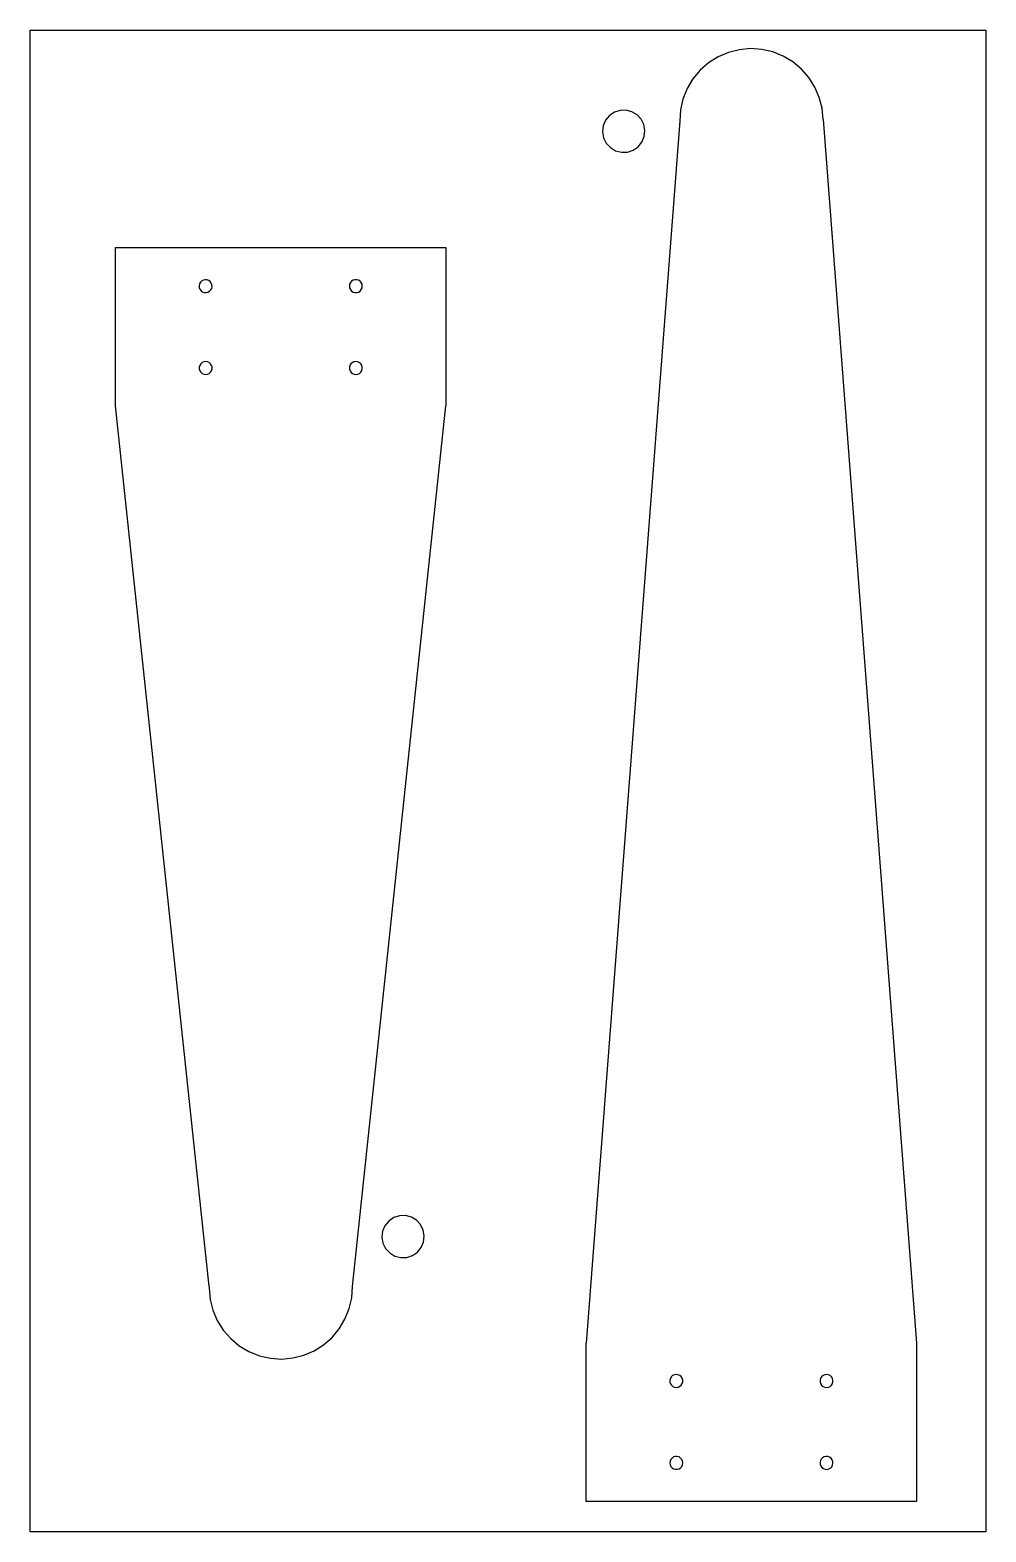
# Model space of a CAD drawing. Extents: x -91 to 49, y -96 to 124.
import ezdxf

# ---------------------------------------------------------------- set-up
doc = ezdxf.new("R2010")
doc.units = 0
doc.layers.get('0').update_dxf_attribs({"linetype": 'CONTINUOUS'})

msp = doc.modelspace()

# ---------------------------------------------------------------- linework, layer by layer
for p, q in [((-90.73, -96.23), (-90.73, 123.77)), ((-90.73, 123.77), (49.27, 123.77)), ((49.27, 123.77), (49.27, -96.23)), ((14.8, 121.04), (13.16, 120.89)), ((16.44, 120.93), (14.8, 121.04)), ((8.65, 118.96), (7.41, 117.87)), ((10.05, 119.83), (8.65, 118.96)), ((11.56, 120.48), (10.05, 119.83)), ((13.16, 120.89), (11.56, 120.48)), ((18.05, 120.56), (16.44, 120.93)), ((19.58, 119.95), (18.05, 120.56)), ((21, 119.1), (19.58, 119.95)), ((22.26, 118.05), (21, 119.1)), ((6.36, 116.61), (5.51, 115.19)), ((7.41, 117.87), (6.36, 116.61)), ((23.35, 116.81), (22.26, 118.05)), ((24.22, 115.41), (23.35, 116.81)), ((5.51, 115.19), (4.9, 113.66)), ((24.87, 113.9), (24.22, 115.41)), ((4.9, 113.66), (4.53, 112.06)), ((25.27, 112.3), (24.87, 113.9)), ((25.42, 110.66), (25.27, 112.3)), ((4.42, 110.41), (-9.28, -68.56)), ((-6.43, 110.55), (-6.77, 109.73)), ((-5.87, 111.23), (-6.43, 110.55)), ((-5.14, 111.73), (-5.87, 111.23)), ((-4.3, 112), (-5.14, 111.73)), ((-3.42, 112.03), (-4.3, 112)), ((-2.57, 111.8), (-3.42, 112.03)), ((-1.81, 111.35), (-2.57, 111.8)), ((-1.21, 110.7), (-1.81, 111.35)), ((-0.82, 109.91), (-1.21, 110.7)), ((4.53, 112.06), (4.42, 110.41)), ((25.42, 110.66), (39.12, -68.56)), ((-6.77, 109.73), (-6.87, 108.86)), ((-6.87, 108.86), (-6.72, 107.99)), ((-6.72, 107.99), (-6.33, 107.19)), ((-1.12, 107.35), (-0.77, 108.16)), ((-0.67, 109.04), (-0.82, 109.91)), ((-0.77, 108.16), (-0.67, 109.04)), ((-6.33, 107.19), (-5.73, 106.55)), ((-5.73, 106.55), (-4.98, 106.09)), ((-4.98, 106.09), (-4.12, 105.87)), ((-4.12, 105.87), (-3.24, 105.89)), ((-3.24, 105.89), (-2.4, 106.17)), ((-2.4, 106.17), (-1.67, 106.66)), ((-1.67, 106.66), (-1.12, 107.35)), ((-78.21, 68.7), (-78.21, 91.9)), ((-78.21, 91.9), (-29.81, 91.9)), ((-29.81, 91.9), (-29.81, 68.7)), ((-65.9, 86.58), (-65.96, 86.32)), ((-65.96, 86.32), (-65.94, 86.05)), ((-65.94, 86.05), (-65.84, 85.79)), ((-65.77, 86.82), (-65.9, 86.58)), ((-65.58, 87.01), (-65.77, 86.82)), ((-65.34, 87.14), (-65.58, 87.01)), ((-65.08, 87.2), (-65.34, 87.14)), ((-64.81, 87.18), (-65.08, 87.2)), ((-64.56, 87.09), (-64.81, 87.18)), ((-64.34, 86.93), (-64.56, 87.09)), ((-64.18, 86.71), (-64.34, 86.93)), ((-64.24, 85.69), (-64.12, 85.93)), ((-64.08, 86.46), (-64.18, 86.71)), ((-64.12, 85.93), (-64.06, 86.19)), ((-64.06, 86.19), (-64.08, 86.46)), ((-43.92, 86.52), (-43.96, 86.25)), ((-43.96, 86.25), (-43.92, 85.99)), ((-43.81, 86.77), (-43.92, 86.52)), ((-43.92, 85.99), (-43.81, 85.74)), ((-43.63, 86.97), (-43.81, 86.77)), ((-43.4, 87.12), (-43.63, 86.97)), ((-43.14, 87.19), (-43.4, 87.12)), ((-42.87, 87.19), (-43.14, 87.19)), ((-42.61, 87.12), (-42.87, 87.19)), ((-42.39, 86.97), (-42.61, 87.12)), ((-42.21, 86.77), (-42.39, 86.97)), ((-42.1, 86.52), (-42.21, 86.77)), ((-42.21, 85.74), (-42.1, 85.99)), ((-42.06, 86.25), (-42.1, 86.52)), ((-42.1, 85.99), (-42.06, 86.25)), ((-65.84, 85.79), (-65.68, 85.58)), ((-65.68, 85.58), (-65.46, 85.42)), ((-65.46, 85.42), (-65.21, 85.32)), ((-65.21, 85.32), (-64.94, 85.31)), ((-64.94, 85.31), (-64.67, 85.37)), ((-64.67, 85.37), (-64.43, 85.5)), ((-64.43, 85.5), (-64.24, 85.69)), ((-43.81, 85.74), (-43.63, 85.54)), ((-43.63, 85.54), (-43.4, 85.39)), ((-43.4, 85.39), (-43.14, 85.31)), ((-43.14, 85.31), (-42.87, 85.31)), ((-42.87, 85.31), (-42.61, 85.39)), ((-42.61, 85.39), (-42.39, 85.54)), ((-42.39, 85.54), (-42.21, 85.74)), ((-65.73, 74.88), (-65.87, 74.65)), ((-65.52, 75.05), (-65.73, 74.88)), ((-65.28, 75.17), (-65.52, 75.05)), ((-65.01, 75.2), (-65.28, 75.17)), ((-64.74, 75.17), (-65.01, 75.2)), ((-64.49, 75.05), (-64.74, 75.17)), ((-64.29, 74.88), (-64.49, 75.05)), ((-64.14, 74.65), (-64.29, 74.88)), ((-43.74, 74.86), (-43.88, 74.63)), ((-43.54, 75.04), (-43.74, 74.86)), ((-43.3, 75.16), (-43.54, 75.04)), ((-43.03, 75.2), (-43.3, 75.16)), ((-42.76, 75.17), (-43.03, 75.2)), ((-42.51, 75.06), (-42.76, 75.17)), ((-42.3, 74.89), (-42.51, 75.06)), ((-42.15, 74.67), (-42.3, 74.89)), ((-65.87, 74.65), (-65.95, 74.39)), ((-65.95, 74.39), (-65.95, 74.12)), ((-65.95, 74.12), (-65.87, 73.86)), ((-65.87, 73.86), (-65.73, 73.63)), ((-65.73, 73.63), (-65.52, 73.45)), ((-65.52, 73.45), (-65.28, 73.34)), ((-65.28, 73.34), (-65.01, 73.3)), ((-65.01, 73.3), (-64.74, 73.34)), ((-64.74, 73.34), (-64.49, 73.45)), ((-64.49, 73.45), (-64.29, 73.63)), ((-64.29, 73.63), (-64.14, 73.86)), ((-64.07, 74.39), (-64.14, 74.65)), ((-64.14, 73.86), (-64.07, 74.12)), ((-64.07, 74.12), (-64.07, 74.39)), ((-43.88, 74.63), (-43.95, 74.37)), ((-43.95, 74.37), (-43.94, 74.1)), ((-43.94, 74.1), (-43.86, 73.84)), ((-43.86, 73.84), (-43.71, 73.62)), ((-43.71, 73.62), (-43.5, 73.44)), ((-43.5, 73.44), (-43.26, 73.34)), ((-43.26, 73.34), (-42.99, 73.3)), ((-42.99, 73.3), (-42.72, 73.35)), ((-42.72, 73.35), (-42.48, 73.47)), ((-42.48, 73.47), (-42.28, 73.65)), ((-42.28, 73.65), (-42.14, 73.88)), ((-42.07, 74.41), (-42.15, 74.67)), ((-42.14, 73.88), (-42.06, 74.14)), ((-42.06, 74.14), (-42.07, 74.41)), ((-64.49, -60.3), (-78.21, 68.7)), ((-43.51, -60.27), (-29.81, 68.7)), ((-37.46, -50.19), (-38.19, -50.69)), ((-36.62, -49.92), (-37.46, -50.19)), ((-35.74, -49.89), (-36.62, -49.92)), ((-34.88, -50.11), (-35.74, -49.89)), ((-34.13, -50.57), (-34.88, -50.11)), ((-33.53, -51.22), (-34.13, -50.57)), ((-39.09, -52.18), (-39.19, -53.06)), ((-38.74, -51.37), (-39.09, -52.18)), ((-38.19, -50.69), (-38.74, -51.37)), ((-33.14, -52.01), (-33.53, -51.22)), ((-32.99, -52.88), (-33.14, -52.01)), ((-39.19, -53.06), (-39.04, -53.93)), ((-39.04, -53.93), (-38.65, -54.72)), ((-38.65, -54.72), (-38.05, -55.37)), ((-33.99, -55.25), (-33.43, -54.57)), ((-33.43, -54.57), (-33.09, -53.76)), ((-33.09, -53.76), (-32.99, -52.88)), ((-38.05, -55.37), (-37.29, -55.83)), ((-37.29, -55.83), (-36.44, -56.05)), ((-36.44, -56.05), (-35.56, -56.02)), ((-35.56, -56.02), (-34.72, -55.75)), ((-34.72, -55.75), (-33.99, -55.25)), ((-64.49, -60.3), (-64.51, -60.52)), ((-64.51, -60.52), (-64.36, -62.16)), ((-43.62, -61.92), (-43.51, -60.27)), ((-64.36, -62.16), (-63.95, -63.76)), ((-63.95, -63.76), (-63.31, -65.27)), ((-44.6, -65.05), (-43.98, -63.52)), ((-43.98, -63.52), (-43.62, -61.92)), ((-63.31, -65.27), (-62.43, -66.67)), ((-45.44, -66.47), (-44.6, -65.05)), ((-62.43, -66.67), (-61.34, -67.91)), ((-61.34, -67.91), (-60.08, -68.96)), ((-47.74, -68.82), (-46.5, -67.73)), ((-46.5, -67.73), (-45.44, -66.47)), ((-60.08, -68.96), (-58.66, -69.81)), ((-58.66, -69.81), (-57.13, -70.42)), ((-52.24, -70.75), (-50.65, -70.34)), ((-50.65, -70.34), (-49.13, -69.7)), ((-49.13, -69.7), (-47.74, -68.82)), ((-9.28, -91.76), (-9.28, -68.56)), ((39.12, -68.56), (39.12, -91.76)), ((-57.13, -70.42), (-55.53, -70.79)), ((-55.53, -70.79), (-53.88, -70.9)), ((-53.88, -70.9), (-52.24, -70.75)), ((3.05, -73.74), (2.98, -74)), ((2.98, -74), (2.99, -74.27)), ((2.99, -74.27), (3.07, -74.53)), ((3.19, -73.51), (3.05, -73.74)), ((3.07, -74.53), (3.22, -74.75)), ((3.39, -73.33), (3.19, -73.51)), ((3.22, -74.75), (3.43, -74.92)), ((3.64, -73.21), (3.39, -73.33)), ((3.9, -73.16), (3.64, -73.21)), ((4.17, -73.2), (3.9, -73.16)), ((4.42, -73.3), (4.17, -73.2)), ((4.63, -73.48), (4.42, -73.3)), ((4.46, -74.9), (4.66, -74.72)), ((4.78, -73.7), (4.63, -73.48)), ((4.66, -74.72), (4.8, -74.49)), ((4.86, -73.96), (4.78, -73.7)), ((4.8, -74.49), (4.87, -74.23)), ((4.87, -74.23), (4.86, -73.96)), ((25.06, -73.72), (24.98, -73.98)), ((24.98, -73.98), (24.98, -74.25)), ((24.98, -74.25), (25.06, -74.51)), ((25.21, -73.49), (25.06, -73.72)), ((25.06, -74.51), (25.21, -74.74)), ((25.41, -73.31), (25.21, -73.49)), ((25.21, -74.74), (25.41, -74.91)), ((25.66, -73.2), (25.41, -73.31)), ((25.92, -73.16), (25.66, -73.2)), ((26.19, -73.2), (25.92, -73.16)), ((26.44, -73.31), (26.19, -73.2)), ((26.64, -73.49), (26.44, -73.31)), ((26.44, -74.91), (26.64, -74.74)), ((26.79, -73.72), (26.64, -73.49)), ((26.64, -74.74), (26.79, -74.51)), ((26.86, -73.98), (26.79, -73.72)), ((26.79, -74.51), (26.86, -74.25)), ((26.86, -74.25), (26.86, -73.98)), ((3.43, -74.92), (3.68, -75.03)), ((3.68, -75.03), (3.95, -75.06)), ((3.95, -75.06), (4.21, -75.02)), ((4.21, -75.02), (4.46, -74.9)), ((25.41, -74.91), (25.66, -75.03)), ((25.66, -75.03), (25.92, -75.06)), ((25.92, -75.06), (26.19, -75.03)), ((26.19, -75.03), (26.44, -74.91)), ((3.13, -85.6), (3.01, -85.85)), ((3.3, -85.4), (3.13, -85.6)), ((3.53, -85.25), (3.3, -85.4)), ((3.79, -85.17), (3.53, -85.25)), ((4.06, -85.17), (3.79, -85.17)), ((4.32, -85.25), (4.06, -85.17)), ((4.55, -85.4), (4.32, -85.25)), ((4.72, -85.6), (4.55, -85.4)), ((4.84, -85.85), (4.72, -85.6)), ((25.03, -85.79), (24.98, -86.05)), ((25.16, -85.55), (25.03, -85.79)), ((25.35, -85.36), (25.16, -85.55)), ((25.59, -85.23), (25.35, -85.36)), ((25.85, -85.17), (25.59, -85.23)), ((26.12, -85.18), (25.85, -85.17)), ((26.38, -85.28), (26.12, -85.18)), ((26.59, -85.44), (26.38, -85.28)), ((26.76, -85.65), (26.59, -85.44)), ((26.85, -85.91), (26.76, -85.65)), ((3.01, -85.85), (2.97, -86.11)), ((2.97, -86.11), (3.01, -86.38)), ((3.01, -86.38), (3.13, -86.63)), ((3.13, -86.63), (3.3, -86.83)), ((3.3, -86.83), (3.53, -86.98)), ((3.53, -86.98), (3.79, -87.05)), ((3.79, -87.05), (4.06, -87.05)), ((4.06, -87.05), (4.32, -86.98)), ((4.32, -86.98), (4.55, -86.83)), ((4.55, -86.83), (4.72, -86.63)), ((4.72, -86.63), (4.84, -86.38)), ((4.87, -86.11), (4.84, -85.85)), ((4.84, -86.38), (4.87, -86.11)), ((24.98, -86.05), (25, -86.32)), ((25, -86.32), (25.09, -86.57)), ((25.09, -86.57), (25.26, -86.79)), ((25.26, -86.79), (25.47, -86.95)), ((25.47, -86.95), (25.73, -87.04)), ((25.73, -87.04), (26, -87.06)), ((26, -87.06), (26.26, -87)), ((26.26, -87), (26.5, -86.87)), ((26.5, -86.87), (26.69, -86.68)), ((26.69, -86.68), (26.82, -86.44)), ((26.82, -86.44), (26.87, -86.18)), ((26.87, -86.18), (26.85, -85.91)), ((39.12, -91.76), (-9.28, -91.76)), ((49.27, -96.23), (-90.73, -96.23))]:
    msp.add_line(p, q)

doc.saveas('drawing.dxf')
